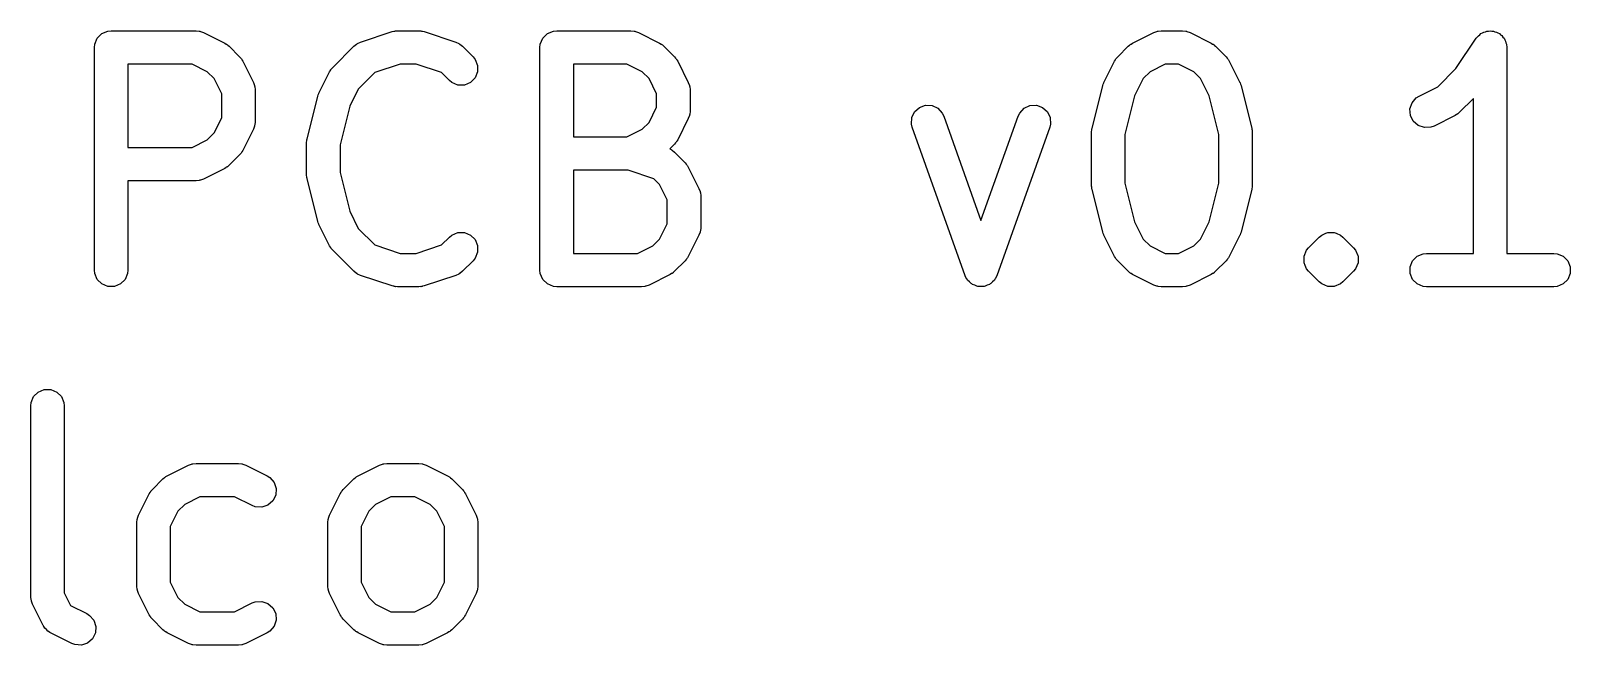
# Model space of a CAD drawing. Extents: x 19.8 to 98.9, y -129.1 to -67.1.
# Drawn here: x 35.92 to 42.83, y -80.44 to -77.68 of the extents above; entities that cross this region are included whole.
import ezdxf

# ---------------------------------------------------------------- set-up
doc = ezdxf.new("R2010")
doc.units = 0
doc.layers.add('BLACK', color=7, linetype='CONTINUOUS')

msp = doc.modelspace()

# ---------------------------------------------------------------- linework, layer by layer
at = {"layer": 'BLACK', "linetype": 'CONTINUOUS'}
for p, q in [((36.203698, -77.745243), (36.214897, -77.718207)), ((36.214897, -77.718207), (36.235589, -77.697515)), ((36.235589, -77.697515), (36.262625, -77.686316)), ((36.262625, -77.686316), (36.277257, -77.684875)), ((36.277257, -77.684875), (36.658209, -77.684875)), ((36.658209, -77.684875), (36.672841, -77.686316)), ((36.672841, -77.686316), (36.67533, -77.687347)), ((36.67533, -77.687347), (36.678018, -77.687538)), ((36.678018, -77.687538), (36.69175, -77.692793)), ((36.69175, -77.692793), (36.786988, -77.740412)), ((36.786988, -77.740412), (36.793287, -77.744376)), ((37.380936, -77.744101), (37.382971, -77.742337)), ((37.382971, -77.742337), (37.396397, -77.736343)), ((37.396397, -77.736343), (37.539253, -77.688724)), ((37.539253, -77.688724), (37.546508, -77.687074)), ((37.546508, -77.687074), (37.548339, -77.686316)), ((37.548339, -77.686316), (37.550992, -77.686054)), ((37.550992, -77.686054), (37.55359, -77.685464)), ((37.55359, -77.685464), (37.555564, -77.685604)), ((37.555564, -77.685604), (37.562971, -77.684875)), ((37.562971, -77.684875), (37.658209, -77.684875)), ((37.658209, -77.684875), (37.665614, -77.685604)), ((37.665614, -77.685604), (37.667589, -77.685464)), ((37.667589, -77.685464), (37.670186, -77.686054)), ((37.670186, -77.686054), (37.672841, -77.686316)), ((37.672841, -77.686316), (37.674672, -77.687074)), ((37.674672, -77.687074), (37.681926, -77.688724)), ((37.681926, -77.688724), (37.824783, -77.736343)), ((37.824783, -77.736343), (37.838208, -77.742337)), ((37.838208, -77.742337), (37.840243, -77.744102)), ((38.203698, -77.745243), (38.214897, -77.718207)), ((38.214897, -77.718207), (38.235589, -77.697515)), ((38.235589, -77.697515), (38.262625, -77.686316)), ((38.262625, -77.686316), (38.277257, -77.684875)), ((38.277257, -77.684875), (38.61059, -77.684875)), ((38.61059, -77.684875), (38.625222, -77.686316)), ((38.625222, -77.686316), (38.627711, -77.687347)), ((38.627711, -77.687347), (38.630399, -77.687538)), ((38.630399, -77.687538), (38.644131, -77.692793)), ((38.644131, -77.692793), (38.739369, -77.740412)), ((38.739369, -77.740412), (38.745668, -77.744376)), ((40.856464, -77.744376), (40.862764, -77.740412)), ((40.862764, -77.740412), (40.958002, -77.692793)), ((40.958002, -77.692793), (40.971733, -77.687538)), ((40.971733, -77.687538), (40.974422, -77.687346)), ((40.974422, -77.687346), (40.976911, -77.686316)), ((40.976911, -77.686316), (40.991543, -77.684875)), ((40.991543, -77.684875), (41.086781, -77.684875)), ((41.086781, -77.684875), (41.101413, -77.686316)), ((41.101413, -77.686316), (41.103902, -77.687347)), ((41.103902, -77.687347), (41.10659, -77.687538)), ((41.10659, -77.687538), (41.120322, -77.692793)), ((41.120322, -77.692793), (41.21556, -77.740412)), ((41.21556, -77.740412), (41.221859, -77.744376)), ((42.314209, -77.854952), (42.405329, -77.718272)), ((42.405329, -77.718272), (42.405363, -77.718229)), ((42.405363, -77.718229), (42.405373, -77.718207)), ((42.405373, -77.718207), (42.405424, -77.718155)), ((42.405424, -77.718155), (42.414645, -77.706897)), ((42.414645, -77.706897), (42.420814, -77.702765)), ((42.420814, -77.702765), (42.426065, -77.697515)), ((42.426065, -77.697515), (42.432854, -77.694702)), ((42.432854, -77.694702), (42.43896, -77.690614)), ((42.43896, -77.690614), (42.44624, -77.689157)), ((42.44624, -77.689157), (42.453101, -77.686316)), ((42.453101, -77.686316), (42.460449, -77.686316)), ((42.460449, -77.686316), (42.467654, -77.684875)), ((42.467654, -77.684875), (42.474938, -77.686316)), ((42.474938, -77.686316), (42.482365, -77.686316)), ((42.482365, -77.686316), (42.489153, -77.689128)), ((42.489153, -77.689128), (42.496362, -77.690554)), ((42.496362, -77.690554), (42.502541, -77.694673)), ((42.502541, -77.694673), (42.509401, -77.697515)), ((42.509401, -77.697515), (42.514594, -77.702708)), ((42.514594, -77.702708), (42.520711, -77.706786)), ((42.520711, -77.706786), (42.524844, -77.712958)), ((42.524844, -77.712958), (42.530093, -77.718207)), ((42.530093, -77.718207), (42.532904, -77.724994)), ((42.532904, -77.724994), (42.536994, -77.731101)), ((42.536994, -77.731101), (42.53845, -77.738382)), ((42.53845, -77.738382), (42.541292, -77.745243)), ((36.202257, -77.759875), (36.203698, -77.745243)), ((36.202257, -78.759875), (36.202257, -77.759875)), ((36.793287, -77.744376), (36.795115, -77.745134)), ((36.795115, -77.745134), (36.797171, -77.746822)), ((36.797171, -77.746822), (36.799431, -77.748244)), ((36.799431, -77.748244), (36.80073, -77.749742)), ((36.80073, -77.749742), (36.80648, -77.754461)), ((36.80648, -77.754461), (36.854099, -77.80208)), ((36.854099, -77.80208), (36.858817, -77.807829)), ((36.858817, -77.807829), (36.860316, -77.809129)), ((36.860316, -77.809129), (36.861737, -77.811388)), ((36.861737, -77.811388), (36.863426, -77.813445)), ((37.271843, -77.849699), (37.367081, -77.754461)), ((37.367081, -77.754461), (37.378446, -77.745133)), ((37.378446, -77.745133), (37.380936, -77.744101)), ((37.840243, -77.744102), (37.842734, -77.745134)), ((37.842734, -77.745134), (37.854099, -77.754461)), ((37.854099, -77.754461), (37.901718, -77.80208)), ((37.901718, -77.80208), (37.911045, -77.813445)), ((38.202257, -77.759875), (38.203698, -77.745243)), ((38.202257, -78.759875), (38.202257, -77.759875)), ((38.745668, -77.744376), (38.747496, -77.745134)), ((38.747496, -77.745134), (38.749552, -77.746822)), ((38.749552, -77.746822), (38.751812, -77.748244)), ((38.751812, -77.748244), (38.753111, -77.749742)), ((38.753111, -77.749742), (38.758861, -77.754461)), ((38.758861, -77.754461), (38.80648, -77.80208)), ((38.80648, -77.80208), (38.811198, -77.807829)), ((38.811198, -77.807829), (38.812697, -77.809129)), ((38.812697, -77.809129), (38.814118, -77.811388)), ((38.814118, -77.811388), (38.815807, -77.813445)), ((40.786326, -77.813445), (40.788014, -77.811388)), ((40.788014, -77.811388), (40.789436, -77.809129)), ((40.789436, -77.809129), (40.790934, -77.807829)), ((40.790934, -77.807829), (40.795653, -77.80208)), ((40.795653, -77.80208), (40.843272, -77.754461)), ((40.843272, -77.754461), (40.849021, -77.749742)), ((40.849021, -77.749742), (40.850321, -77.748244)), ((40.850321, -77.748244), (40.85258, -77.746822)), ((40.85258, -77.746822), (40.854637, -77.745134)), ((40.854637, -77.745134), (40.856464, -77.744376)), ((41.221859, -77.744376), (41.223687, -77.745134)), ((41.223687, -77.745134), (41.225743, -77.746822)), ((41.225743, -77.746822), (41.228003, -77.748244)), ((41.228003, -77.748244), (41.229302, -77.749742)), ((41.229302, -77.749742), (41.235052, -77.754461)), ((41.235052, -77.754461), (41.282671, -77.80208)), ((41.282671, -77.80208), (41.287389, -77.807829)), ((41.287389, -77.807829), (41.288888, -77.809129)), ((41.288888, -77.809129), (41.290309, -77.811388)), ((41.290309, -77.811388), (41.291998, -77.813445)), ((42.541292, -77.745243), (42.542717, -77.759719)), ((42.542717, -77.759719), (42.542733, -77.759796)), ((42.542733, -77.759796), (42.542727, -77.759822)), ((42.542727, -77.759822), (42.542733, -77.759875)), ((42.542733, -77.759875), (42.542733, -78.684875)), ((36.640504, -77.834875), (36.352257, -77.834875)), ((36.352257, -77.834875), (36.352257, -78.208684)), ((36.70902, -77.869133), (36.640504, -77.834875)), ((36.739427, -77.89954), (36.70902, -77.869133)), ((36.863426, -77.813445), (36.864183, -77.815272)), ((36.864183, -77.815272), (36.868148, -77.821572)), ((36.868148, -77.821572), (36.915767, -77.91681)), ((37.210175, -77.964429), (37.257794, -77.869191)), ((37.257794, -77.869191), (37.261758, -77.862891)), ((37.261758, -77.862891), (37.262516, -77.861064)), ((37.262516, -77.861064), (37.264204, -77.859007)), ((37.264204, -77.859007), (37.265626, -77.856748)), ((37.265626, -77.856748), (37.267124, -77.855448)), ((37.267124, -77.855448), (37.271843, -77.849699)), ((37.460628, -77.873046), (37.386515, -77.947159)), ((37.575141, -77.834875), (37.460628, -77.873046)), ((37.646039, -77.834875), (37.575141, -77.834875)), ((37.760552, -77.873046), (37.646039, -77.834875)), ((37.795652, -77.908146), (37.760552, -77.873046)), ((37.911045, -77.813445), (37.922244, -77.840481)), ((37.922244, -77.869744), (37.911045, -77.89678)), ((37.922244, -77.840481), (37.922244, -77.869744)), ((38.592885, -77.834875), (38.352257, -77.834875)), ((38.352257, -77.834875), (38.352257, -78.161065)), ((38.661401, -77.869133), (38.592885, -77.834875)), ((38.691808, -77.89954), (38.661401, -77.869133)), ((38.815807, -77.813445), (38.816564, -77.815272)), ((38.816564, -77.815272), (38.820529, -77.821572)), ((38.820529, -77.821572), (38.868148, -77.91681)), ((40.733985, -77.91681), (40.781604, -77.821572)), ((40.781604, -77.821572), (40.785568, -77.815272)), ((40.785568, -77.815272), (40.786326, -77.813445)), ((40.940732, -77.869133), (40.910325, -77.89954)), ((41.009248, -77.834875), (40.940732, -77.869133)), ((41.069076, -77.834875), (41.009248, -77.834875)), ((41.137592, -77.869133), (41.069076, -77.834875)), ((41.167999, -77.89954), (41.137592, -77.869133)), ((41.291998, -77.813445), (41.292755, -77.815272)), ((41.292755, -77.815272), (41.29672, -77.821572)), ((41.29672, -77.821572), (41.344339, -77.91681)), ((42.23283, -77.936331), (42.314209, -77.854952)), ((36.773685, -77.968056), (36.739427, -77.89954)), ((36.915767, -77.91681), (36.921022, -77.930541)), ((36.921022, -77.930541), (36.921213, -77.93323)), ((36.921213, -77.93323), (36.922244, -77.935719)), ((36.922244, -77.935719), (36.923685, -77.950351)), ((37.386515, -77.947159), (37.348021, -78.024146)), ((37.807017, -77.917473), (37.795652, -77.908146)), ((37.834053, -77.928672), (37.807017, -77.917473)), ((37.863316, -77.928672), (37.834053, -77.928672)), ((37.890352, -77.917473), (37.863316, -77.928672)), ((37.911045, -77.89678), (37.890352, -77.917473)), ((38.726066, -77.968056), (38.691808, -77.89954)), ((38.868148, -77.91681), (38.873403, -77.930541)), ((38.873403, -77.930541), (38.873594, -77.93323)), ((38.873594, -77.93323), (38.874625, -77.935719)), ((38.874625, -77.935719), (38.876066, -77.950351)), ((40.680687, -78.122637), (40.728306, -77.932161)), ((40.728306, -77.932161), (40.728691, -77.931081)), ((40.728691, -77.931081), (40.72873, -77.930542)), ((40.72873, -77.930542), (40.731057, -77.92446)), ((40.731057, -77.92446), (40.733253, -77.918315)), ((40.733253, -77.918315), (40.733575, -77.917879)), ((40.733575, -77.917879), (40.733985, -77.91681)), ((40.910325, -77.89954), (40.871831, -77.976527)), ((41.206492, -77.976527), (41.167999, -77.89954)), ((41.344339, -77.91681), (41.344748, -77.917879)), ((41.344748, -77.917879), (41.345071, -77.918315)), ((41.345071, -77.918315), (41.347263, -77.924451)), ((41.347263, -77.924451), (41.349594, -77.930541)), ((41.349594, -77.930541), (41.349632, -77.931081)), ((41.349632, -77.931081), (41.350018, -77.932161)), ((41.350018, -77.932161), (41.397637, -78.122637)), ((42.148478, -77.978507), (42.23283, -77.936331)), ((36.773685, -78.075503), (36.773685, -77.968056)), ((36.923685, -77.950351), (36.923685, -78.093208)), ((37.156877, -78.170256), (37.204496, -77.97978)), ((37.204496, -77.97978), (37.204881, -77.9787)), ((37.204881, -77.9787), (37.20492, -77.978161)), ((37.20492, -77.978161), (37.207257, -77.972053)), ((37.207257, -77.972053), (37.209443, -77.965934)), ((37.209443, -77.965934), (37.209765, -77.965498)), ((37.209765, -77.965498), (37.210175, -77.964429)), ((38.726066, -78.027884), (38.726066, -77.968056)), ((38.876066, -77.950351), (38.876066, -78.045589)), ((39.905404, -78.028856), (39.932963, -78.019013)), ((39.932963, -78.019013), (39.962191, -78.020467)), ((40.401847, -78.020467), (40.431075, -78.019013)), ((40.431075, -78.019013), (40.458634, -78.028856)), ((40.871831, -77.976527), (40.828448, -78.150061)), ((41.249876, -78.150061), (41.206492, -77.976527)), ((42.107608, -78.036208), (42.116862, -78.008447)), ((42.116862, -78.008447), (42.136035, -77.986339)), ((42.136035, -77.986339), (42.148478, -77.978507)), ((42.392733, -77.98856), (42.33029, -78.051003)), ((42.392733, -78.684875), (42.392733, -77.98856)), ((36.739427, -78.144019), (36.773685, -78.075503)), ((37.348021, -78.024146), (37.304638, -78.19768)), ((38.691808, -78.0964), (38.726066, -78.027884)), ((38.868148, -78.07913), (38.820529, -78.174368)), ((38.873403, -78.065399), (38.868148, -78.07913)), ((38.873594, -78.062709), (38.873403, -78.065399)), ((38.874625, -78.060221), (38.873594, -78.062709)), ((38.876066, -78.045589), (38.874625, -78.060221)), ((39.869729, -78.104169), (39.871183, -78.074941)), ((39.871183, -78.074941), (39.88371, -78.048495)), ((39.88371, -78.048495), (39.905404, -78.028856)), ((39.962191, -78.020467), (39.988637, -78.032994)), ((39.988637, -78.032994), (40.008276, -78.054688)), ((40.008276, -78.054688), (40.014555, -78.067983)), ((40.014555, -78.067983), (40.182019, -78.536882)), ((40.182019, -78.536882), (40.349483, -78.067983)), ((40.349483, -78.067983), (40.355762, -78.054688)), ((40.355762, -78.054688), (40.375401, -78.032994)), ((40.375401, -78.032994), (40.401847, -78.020467)), ((40.458634, -78.028856), (40.480328, -78.048496)), ((40.480328, -78.048496), (40.492855, -78.074942)), ((40.492855, -78.074942), (40.494309, -78.104169)), ((42.109682, -78.065398), (42.107608, -78.036208)), ((42.122769, -78.091573), (42.109682, -78.065398)), ((42.310798, -78.065052), (42.21556, -78.112671)), ((42.317097, -78.061087), (42.310798, -78.065052)), ((42.318925, -78.06033), (42.317097, -78.061087)), ((42.320981, -78.058641), (42.318925, -78.06033)), ((42.323241, -78.05722), (42.320981, -78.058641)), ((42.32454, -78.055721), (42.323241, -78.05722)), ((42.33029, -78.051003), (42.32454, -78.055721)), ((36.70902, -78.174426), (36.739427, -78.144019)), ((36.915767, -78.126749), (36.868148, -78.221987)), ((36.921022, -78.113018), (36.915767, -78.126749)), ((36.921213, -78.110328), (36.921022, -78.113018)), ((36.922244, -78.10784), (36.921213, -78.110328)), ((36.923685, -78.093208), (36.922244, -78.10784)), ((38.592885, -78.161065), (38.661401, -78.126807)), ((38.661401, -78.126807), (38.691808, -78.0964)), ((39.873293, -78.118433), (39.869729, -78.104169)), ((40.111388, -78.7851), (39.873293, -78.118433)), ((40.490745, -78.118433), (40.25265, -78.7851)), ((40.494309, -78.104169), (40.490745, -78.118433)), ((40.678448, -78.140827), (40.678699, -78.138273)), ((40.678448, -78.378922), (40.678448, -78.140827)), ((40.678537, -78.137181), (40.679346, -78.131707)), ((40.678699, -78.138273), (40.678537, -78.137181)), ((40.679346, -78.131707), (40.679889, -78.126195)), ((40.679889, -78.126195), (40.680311, -78.125173)), ((40.680311, -78.125173), (40.680687, -78.122637)), ((40.828448, -78.150061), (40.828448, -78.369688)), ((41.249876, -78.369688), (41.249876, -78.150061)), ((41.397637, -78.122637), (41.398012, -78.125173)), ((41.398012, -78.125173), (41.398435, -78.126195)), ((41.398435, -78.126195), (41.398977, -78.131707)), ((41.398977, -78.131707), (41.399787, -78.137181)), ((41.399787, -78.137181), (41.399624, -78.138273)), ((41.399624, -78.138273), (41.399876, -78.140827)), ((41.399876, -78.140827), (41.399876, -78.378922)), ((42.144877, -78.110746), (42.122769, -78.091573)), ((42.172638, -78.12), (42.144877, -78.110746)), ((42.201828, -78.117926), (42.172638, -78.12)), ((42.21556, -78.112671), (42.201828, -78.117926)), ((36.352257, -78.208684), (36.640504, -78.208684)), ((36.640504, -78.208684), (36.70902, -78.174426)), ((36.868148, -78.221987), (36.864183, -78.228286)), ((37.154638, -78.188446), (37.154889, -78.185892)), ((37.154638, -78.331303), (37.154638, -78.188446)), ((37.154727, -78.1848), (37.155536, -78.179326)), ((37.154889, -78.185892), (37.154727, -78.1848)), ((37.155536, -78.179326), (37.156079, -78.173814)), ((37.156079, -78.173814), (37.156501, -78.172792)), ((37.156501, -78.172792), (37.156877, -78.170256)), ((37.304638, -78.19768), (37.304638, -78.322069)), ((38.352257, -78.161065), (38.592885, -78.161065)), ((38.80648, -78.19386), (38.784521, -78.215818)), ((38.784521, -78.215818), (38.790589, -78.218527)), ((38.790589, -78.218527), (38.792624, -78.220292)), ((38.792624, -78.220292), (38.795115, -78.221324)), ((38.795115, -78.221324), (38.80648, -78.230651)), ((38.811198, -78.18811), (38.80648, -78.19386)), ((38.812697, -78.186811), (38.811198, -78.18811)), ((38.814118, -78.184551), (38.812697, -78.186811)), ((38.815807, -78.182495), (38.814118, -78.184551)), ((38.816564, -78.180667), (38.815807, -78.182495)), ((38.820529, -78.174368), (38.816564, -78.180667)), ((36.799431, -78.295315), (36.797171, -78.296736)), ((36.80073, -78.293816), (36.799431, -78.295315)), ((36.80648, -78.289098), (36.80073, -78.293816)), ((36.854099, -78.241479), (36.80648, -78.289098)), ((36.858817, -78.235729), (36.854099, -78.241479)), ((36.860316, -78.23443), (36.858817, -78.235729)), ((36.861737, -78.23217), (36.860316, -78.23443)), ((36.863426, -78.230114), (36.861737, -78.23217)), ((36.864183, -78.228286), (36.863426, -78.230114)), ((38.80648, -78.230651), (38.854099, -78.27827)), ((38.854099, -78.27827), (38.858817, -78.284019)), ((38.858817, -78.284019), (38.860316, -78.285319)), ((38.860316, -78.285319), (38.861737, -78.287578)), ((38.861737, -78.287578), (38.863426, -78.289635)), ((38.863426, -78.289635), (38.864183, -78.291462)), ((38.864183, -78.291462), (38.868148, -78.297762)), ((36.658209, -78.358684), (36.352257, -78.358684)), ((36.352257, -78.358684), (36.352257, -78.759875)), ((36.672841, -78.357243), (36.658209, -78.358684)), ((36.67533, -78.356211), (36.672841, -78.357243)), ((36.678018, -78.356021), (36.67533, -78.356211)), ((36.69175, -78.350766), (36.678018, -78.356021)), ((36.786988, -78.303147), (36.69175, -78.350766)), ((36.793287, -78.299182), (36.786988, -78.303147)), ((36.795115, -78.298425), (36.793287, -78.299182)), ((36.797171, -78.296736), (36.795115, -78.298425)), ((37.154889, -78.333856), (37.154638, -78.331303)), ((37.154727, -78.334949), (37.154889, -78.333856)), ((37.155536, -78.340422), (37.154727, -78.334949)), ((37.156079, -78.345935), (37.155536, -78.340422)), ((37.156501, -78.346956), (37.156079, -78.345935)), ((37.156877, -78.349493), (37.156501, -78.346956)), ((37.204496, -78.539969), (37.156877, -78.349493)), ((37.304638, -78.322069), (37.348021, -78.495603)), ((38.59842, -78.311065), (38.352257, -78.311065)), ((38.352257, -78.311065), (38.352257, -78.684875)), ((38.712933, -78.349236), (38.59842, -78.311065)), ((38.739427, -78.37573), (38.712933, -78.349236)), ((38.868148, -78.297762), (38.915767, -78.393)), ((38.773685, -78.444246), (38.739427, -78.37573)), ((38.915767, -78.393), (38.921022, -78.406731)), ((38.921022, -78.406731), (38.921213, -78.40942)), ((38.921213, -78.40942), (38.922244, -78.411909)), ((38.922244, -78.411909), (38.923685, -78.426541)), ((38.923685, -78.426541), (38.923685, -78.569398)), ((40.678699, -78.381475), (40.678448, -78.378922)), ((40.678537, -78.382568), (40.678699, -78.381475)), ((40.679346, -78.388041), (40.678537, -78.382568)), ((40.679889, -78.393554), (40.679346, -78.388041)), ((40.680311, -78.394575), (40.679889, -78.393554)), ((40.680687, -78.397112), (40.680311, -78.394575)), ((40.728306, -78.587588), (40.680687, -78.397112)), ((40.828448, -78.369688), (40.871831, -78.543222)), ((41.206492, -78.543222), (41.249876, -78.369688)), ((41.397637, -78.397112), (41.350018, -78.587588)), ((41.398012, -78.394575), (41.397637, -78.397112)), ((41.398435, -78.393554), (41.398012, -78.394575)), ((41.398977, -78.388041), (41.398435, -78.393554)), ((41.399787, -78.382568), (41.398977, -78.388041)), ((41.399876, -78.378922), (41.399624, -78.381475)), ((41.399624, -78.381475), (41.399787, -78.382568)), ((37.348021, -78.495603), (37.386515, -78.57259)), ((38.773685, -78.551693), (38.773685, -78.444246)), ((37.204881, -78.541048), (37.204496, -78.539969)), ((37.20492, -78.541588), (37.204881, -78.541048)), ((37.207247, -78.547669), (37.20492, -78.541588)), ((37.209443, -78.553815), (37.207247, -78.547669)), ((37.209765, -78.55425), (37.209443, -78.553815)), ((37.210175, -78.55532), (37.209765, -78.55425)), ((37.257794, -78.650558), (37.210175, -78.55532)), ((38.739426, -78.620209), (38.773685, -78.551693)), ((38.923685, -78.569398), (38.922244, -78.58403)), ((40.871831, -78.543222), (40.910325, -78.620209)), ((41.167998, -78.620209), (41.206492, -78.543222)), ((37.386515, -78.57259), (37.460628, -78.646704)), ((37.760552, -78.646703), (37.795651, -78.611604)), ((37.795651, -78.611604), (37.807017, -78.602276)), ((37.807017, -78.602276), (37.834053, -78.591077)), ((37.834053, -78.591077), (37.863316, -78.591077)), ((37.863316, -78.591077), (37.890352, -78.602275)), ((37.890352, -78.602275), (37.911045, -78.622968)), ((37.911045, -78.622968), (37.922244, -78.650004)), ((38.709019, -78.650617), (38.739426, -78.620209)), ((38.915767, -78.602939), (38.868148, -78.698177)), ((38.921022, -78.589208), (38.915767, -78.602939)), ((38.921213, -78.586518), (38.921022, -78.589208)), ((38.922244, -78.58403), (38.921213, -78.586518)), ((40.728691, -78.588667), (40.728306, -78.587588)), ((40.72873, -78.589207), (40.728691, -78.588667)), ((40.731057, -78.595288), (40.72873, -78.589207)), ((40.733253, -78.601434), (40.731057, -78.595288)), ((40.733575, -78.601869), (40.733253, -78.601434)), ((40.733985, -78.602939), (40.733575, -78.601869)), ((40.781604, -78.698177), (40.733985, -78.602939)), ((40.910325, -78.620209), (40.940732, -78.650617)), ((41.137591, -78.650617), (41.167998, -78.620209)), ((41.344339, -78.602939), (41.29672, -78.698177)), ((41.344748, -78.601869), (41.344339, -78.602939)), ((41.345071, -78.601434), (41.344748, -78.601869)), ((41.347263, -78.595297), (41.345071, -78.601434)), ((41.349594, -78.589208), (41.347263, -78.595297)), ((41.349632, -78.588667), (41.349594, -78.589208)), ((41.350018, -78.587588), (41.349632, -78.588667)), ((41.652795, -78.659224), (41.700414, -78.611604)), ((41.700414, -78.611604), (41.71178, -78.602276)), ((41.71178, -78.602276), (41.711781, -78.602275)), ((41.711781, -78.602275), (41.730077, -78.594697)), ((41.730077, -78.594697), (41.738816, -78.591077)), ((41.738816, -78.591077), (41.768079, -78.591077)), ((41.768079, -78.591077), (41.76808, -78.591077)), ((41.76808, -78.591077), (41.776819, -78.594697)), ((41.776819, -78.594697), (41.795115, -78.602275)), ((41.795115, -78.602275), (41.795116, -78.602276)), ((41.795116, -78.602276), (41.806482, -78.611604)), ((41.806482, -78.611604), (41.8541, -78.659223)), ((37.261757, -78.656854), (37.257794, -78.650558)), ((37.262515, -78.658684), (37.261757, -78.656854)), ((37.264204, -78.660742), (37.262515, -78.658684)), ((37.265626, -78.663001), (37.264204, -78.660742)), ((37.267124, -78.6643), (37.265626, -78.663001)), ((37.271843, -78.67005), (37.267124, -78.6643)), ((37.367081, -78.765289), (37.271843, -78.67005)), ((37.460628, -78.646704), (37.575141, -78.684875)), ((37.575141, -78.684875), (37.646039, -78.684875)), ((37.646039, -78.684875), (37.760552, -78.646703)), ((37.911046, -78.706303), (37.901718, -78.717669)), ((37.922244, -78.679267), (37.911046, -78.706303)), ((37.922244, -78.650004), (37.922244, -78.679267)), ((38.352257, -78.684875), (38.640504, -78.684875)), ((38.640504, -78.684875), (38.709019, -78.650617)), ((38.861737, -78.708361), (38.860316, -78.71062)), ((38.863427, -78.706303), (38.861737, -78.708361)), ((38.864184, -78.704473), (38.863427, -78.706303)), ((38.868148, -78.698177), (38.864184, -78.704473)), ((40.785567, -78.704473), (40.781604, -78.698177)), ((40.786325, -78.706303), (40.785567, -78.704473)), ((40.788014, -78.708361), (40.786325, -78.706303)), ((40.789436, -78.71062), (40.788014, -78.708361)), ((40.940732, -78.650617), (41.009248, -78.684875)), ((41.009248, -78.684875), (41.069076, -78.684875)), ((41.069076, -78.684875), (41.137591, -78.650617)), ((41.290309, -78.708361), (41.288888, -78.71062)), ((41.291999, -78.706303), (41.290309, -78.708361)), ((41.292756, -78.704473), (41.291999, -78.706303)), ((41.29672, -78.698177), (41.292756, -78.704473)), ((41.63227, -78.697625), (41.643468, -78.670589)), ((41.63227, -78.726888), (41.63227, -78.697625)), ((41.643468, -78.670589), (41.652795, -78.659224)), ((41.8541, -78.659223), (41.863428, -78.670589)), ((41.863428, -78.670589), (41.873422, -78.694718)), ((41.873422, -78.694718), (41.874626, -78.697625)), ((41.874626, -78.697625), (41.874626, -78.726888)), ((42.119659, -78.718207), (42.140351, -78.697515)), ((42.140351, -78.697515), (42.167387, -78.686316)), ((42.167387, -78.686316), (42.182019, -78.684875)), ((42.182019, -78.684875), (42.392733, -78.684875)), ((42.542733, -78.684875), (42.753447, -78.684875)), ((42.753447, -78.684875), (42.768079, -78.686316)), ((42.768079, -78.686316), (42.795115, -78.697515)), ((42.795115, -78.697515), (42.815807, -78.718207)), ((36.203698, -78.774507), (36.202257, -78.759875)), ((36.214897, -78.801543), (36.203698, -78.774507)), ((36.350816, -78.774507), (36.339617, -78.801543)), ((36.352257, -78.759875), (36.350816, -78.774507)), ((37.378446, -78.774617), (37.367081, -78.765289)), ((37.380936, -78.775648), (37.378446, -78.774617)), ((37.382971, -78.777413), (37.380936, -78.775648)), ((37.396397, -78.783407), (37.382971, -78.777413)), ((37.838208, -78.777413), (37.824783, -78.783407)), ((37.840243, -78.775647), (37.838208, -78.777413)), ((37.842734, -78.774616), (37.840243, -78.775647)), ((37.8541, -78.765288), (37.842734, -78.774616)), ((37.901718, -78.717669), (37.8541, -78.765288)), ((38.203698, -78.774506), (38.202257, -78.759875)), ((38.203698, -78.774507), (38.203698, -78.774506)), ((38.214897, -78.801543), (38.203698, -78.774507)), ((38.793287, -78.775373), (38.786988, -78.779338)), ((38.795115, -78.774616), (38.793287, -78.775373)), ((38.797171, -78.772928), (38.795115, -78.774616)), ((38.799431, -78.771506), (38.797171, -78.772928)), ((38.800731, -78.770006), (38.799431, -78.771506)), ((38.806481, -78.765288), (38.800731, -78.770006)), ((38.854099, -78.717669), (38.806481, -78.765288)), ((38.858817, -78.711919), (38.854099, -78.717669)), ((38.860316, -78.71062), (38.858817, -78.711919)), ((40.790934, -78.711919), (40.789436, -78.71062)), ((40.795652, -78.717668), (40.790934, -78.711919)), ((40.843271, -78.765288), (40.795652, -78.717668)), ((40.84902, -78.770006), (40.843271, -78.765288)), ((40.850321, -78.771506), (40.84902, -78.770006)), ((40.85258, -78.772928), (40.850321, -78.771506)), ((40.854637, -78.774616), (40.85258, -78.772928)), ((40.856464, -78.775373), (40.854637, -78.774616)), ((40.862764, -78.779338), (40.856464, -78.775373)), ((41.221859, -78.775373), (41.21556, -78.779338)), ((41.223687, -78.774616), (41.221859, -78.775373)), ((41.225743, -78.772928), (41.223687, -78.774616)), ((41.228003, -78.771506), (41.225743, -78.772928)), ((41.229303, -78.770006), (41.228003, -78.771506)), ((41.235053, -78.765288), (41.229303, -78.770006)), ((41.282671, -78.717669), (41.235053, -78.765288)), ((41.287389, -78.711919), (41.282671, -78.717669)), ((41.288888, -78.71062), (41.287389, -78.711919)), ((41.637307, -78.739047), (41.63227, -78.726888)), ((41.643469, -78.753924), (41.637307, -78.739047)), ((41.652796, -78.765289), (41.643469, -78.753924)), ((41.700415, -78.812908), (41.652796, -78.765289)), ((41.8541, -78.765289), (41.806481, -78.812908)), ((41.863427, -78.753924), (41.8541, -78.765289)), ((41.874626, -78.726888), (41.863427, -78.753924)), ((42.10846, -78.745243), (42.119659, -78.718207)), ((42.10846, -78.774507), (42.10846, -78.745243)), ((42.119659, -78.801543), (42.10846, -78.774507)), ((42.815807, -78.718207), (42.827006, -78.745243)), ((42.827006, -78.774507), (42.815807, -78.801543)), ((42.827006, -78.745243), (42.827006, -78.774507)), ((36.235589, -78.822235), (36.214897, -78.801543)), ((36.262625, -78.833434), (36.235589, -78.822235)), ((36.291889, -78.833434), (36.262625, -78.833434)), ((36.318925, -78.822235), (36.291889, -78.833434)), ((36.339617, -78.801543), (36.318925, -78.822235)), ((37.539253, -78.831026), (37.396397, -78.783407)), ((37.546508, -78.832675), (37.539253, -78.831026)), ((37.548339, -78.833434), (37.546508, -78.832675)), ((37.550992, -78.833695), (37.548339, -78.833434)), ((37.55359, -78.834286), (37.550992, -78.833695)), ((37.555564, -78.834145), (37.55359, -78.834286)), ((37.562971, -78.834875), (37.555564, -78.834145)), ((37.658209, -78.834875), (37.562971, -78.834875)), ((37.665614, -78.834145), (37.658209, -78.834875)), ((37.667589, -78.834286), (37.665614, -78.834145)), ((37.670186, -78.833695), (37.667589, -78.834286)), ((37.672841, -78.833434), (37.670186, -78.833695)), ((37.674672, -78.832675), (37.672841, -78.833434)), ((37.681926, -78.831026), (37.674672, -78.832675)), ((37.824783, -78.783407), (37.681926, -78.831026)), ((38.235589, -78.822235), (38.214897, -78.801543)), ((38.262625, -78.833434), (38.235589, -78.822235)), ((38.277257, -78.834875), (38.262625, -78.833434)), ((38.658209, -78.834875), (38.277257, -78.834875)), ((38.672841, -78.833434), (38.658209, -78.834875)), ((38.67533, -78.832402), (38.672841, -78.833434)), ((38.678018, -78.832212), (38.67533, -78.832402)), ((38.69175, -78.826957), (38.678018, -78.832212)), ((38.786988, -78.779338), (38.69175, -78.826957)), ((40.117667, -78.798395), (40.111388, -78.7851)), ((40.120193, -78.801185), (40.117667, -78.798395)), ((40.121805, -78.804588), (40.120193, -78.801185)), ((40.12994, -78.811953), (40.121805, -78.804588)), ((40.137306, -78.820089), (40.12994, -78.811953)), ((40.140708, -78.8217), (40.137306, -78.820089)), ((40.143499, -78.824227), (40.140708, -78.8217)), ((40.153836, -78.827918), (40.143499, -78.824227)), ((40.163752, -78.832616), (40.153836, -78.827918)), ((40.16751, -78.832802), (40.163752, -78.832616)), ((40.171058, -78.83407), (40.16751, -78.832802)), ((40.182019, -78.833524), (40.171058, -78.83407)), ((40.19298, -78.83407), (40.182019, -78.833524)), ((40.196527, -78.832802), (40.19298, -78.83407)), ((40.200286, -78.832616), (40.196527, -78.832802)), ((40.210201, -78.827918), (40.200286, -78.832616)), ((40.220539, -78.824227), (40.210201, -78.827918)), ((40.223329, -78.8217), (40.220539, -78.824227)), ((40.226732, -78.820089), (40.223329, -78.8217)), ((40.2341, -78.811949), (40.226732, -78.820089)), ((40.242233, -78.804587), (40.2341, -78.811949)), ((40.243843, -78.801186), (40.242233, -78.804587)), ((40.246371, -78.798395), (40.243843, -78.801186)), ((40.25265, -78.7851), (40.246371, -78.798395)), ((40.958002, -78.826957), (40.862764, -78.779338)), ((40.971733, -78.832212), (40.958002, -78.826957)), ((40.974422, -78.832403), (40.971733, -78.832212)), ((40.976911, -78.833434), (40.974422, -78.832403)), ((40.991543, -78.834875), (40.976911, -78.833434)), ((41.086781, -78.834875), (40.991543, -78.834875)), ((41.101413, -78.833434), (41.086781, -78.834875)), ((41.103902, -78.832402), (41.101413, -78.833434)), ((41.10659, -78.832212), (41.103902, -78.832402)), ((41.120322, -78.826957), (41.10659, -78.832212)), ((41.21556, -78.779338), (41.120322, -78.826957)), ((41.71178, -78.822235), (41.700415, -78.812908)), ((41.738816, -78.833434), (41.71178, -78.822235)), ((41.738817, -78.833434), (41.738816, -78.833434)), ((41.768079, -78.833434), (41.738817, -78.833434)), ((41.76808, -78.833434), (41.768079, -78.833434)), ((41.795116, -78.822235), (41.76808, -78.833434)), ((41.806481, -78.812908), (41.795116, -78.822235)), ((42.140351, -78.822235), (42.119659, -78.801543)), ((42.167387, -78.833434), (42.140351, -78.822235)), ((42.182019, -78.834875), (42.167387, -78.833434)), ((42.753447, -78.834875), (42.182019, -78.834875)), ((42.768079, -78.833434), (42.753447, -78.834875)), ((42.795115, -78.822235), (42.768079, -78.833434)), ((42.815807, -78.801543), (42.795115, -78.822235)), ((35.917982, -79.355187), (35.929181, -79.328151)), ((35.929181, -79.328151), (35.949873, -79.307459)), ((35.949873, -79.307459), (35.976909, -79.29626)), ((35.976909, -79.29626), (36.006173, -79.29626)), ((36.006173, -79.29626), (36.033209, -79.307459)), ((36.033209, -79.307459), (36.053901, -79.328151)), ((36.053901, -79.328151), (36.0651, -79.355187)), ((35.916541, -79.369819), (35.917982, -79.355187)), ((35.916541, -80.226961), (35.916541, -79.369819)), ((36.0651, -79.355187), (36.066541, -79.369819)), ((36.066541, -79.369819), (36.066541, -80.209256)), ((36.529429, -79.683689), (36.624667, -79.63607)), ((36.624667, -79.63607), (36.638398, -79.630815)), ((36.638398, -79.630815), (36.641087, -79.630623)), ((36.641087, -79.630623), (36.643576, -79.629593)), ((36.643576, -79.629593), (36.658208, -79.628152)), ((36.658208, -79.628152), (36.848684, -79.628152)), ((36.848684, -79.628152), (36.863316, -79.629593)), ((36.863316, -79.629593), (36.865805, -79.630624)), ((36.865805, -79.630624), (36.868493, -79.630815)), ((36.868493, -79.630815), (36.882225, -79.63607)), ((36.882225, -79.63607), (36.977463, -79.683689)), ((37.386572, -79.683689), (37.48181, -79.63607)), ((37.48181, -79.63607), (37.495541, -79.630815)), ((37.495541, -79.630815), (37.49823, -79.630623)), ((37.49823, -79.630623), (37.500719, -79.629593)), ((37.500719, -79.629593), (37.515351, -79.628152)), ((37.515351, -79.628152), (37.658208, -79.628152)), ((37.658208, -79.628152), (37.67284, -79.629593)), ((37.67284, -79.629593), (37.675329, -79.630624)), ((37.675329, -79.630624), (37.678017, -79.630815)), ((37.678017, -79.630815), (37.691749, -79.63607)), ((37.691749, -79.63607), (37.786987, -79.683689)), ((36.457599, -79.751106), (36.462318, -79.745357)), ((36.462318, -79.745357), (36.509937, -79.697738)), ((36.509937, -79.697738), (36.515686, -79.693019)), ((36.515686, -79.693019), (36.516986, -79.691521)), ((36.516986, -79.691521), (36.519245, -79.690099)), ((36.519245, -79.690099), (36.521302, -79.688411)), ((36.521302, -79.688411), (36.523129, -79.687653)), ((36.523129, -79.687653), (36.529429, -79.683689)), ((36.977463, -79.683689), (36.989906, -79.691521)), ((36.989906, -79.691521), (37.009079, -79.713629)), ((37.009079, -79.713629), (37.018333, -79.74139)), ((37.018333, -79.74139), (37.016259, -79.77058)), ((37.314742, -79.751106), (37.319461, -79.745357)), ((37.319461, -79.745357), (37.36708, -79.697738)), ((37.36708, -79.697738), (37.372829, -79.693019)), ((37.372829, -79.693019), (37.374129, -79.691521)), ((37.374129, -79.691521), (37.376388, -79.690099)), ((37.376388, -79.690099), (37.378445, -79.688411)), ((37.378445, -79.688411), (37.380272, -79.687653)), ((37.380272, -79.687653), (37.386572, -79.683689)), ((37.786987, -79.683689), (37.793286, -79.687653)), ((37.793286, -79.687653), (37.795114, -79.688411)), ((37.795114, -79.688411), (37.79717, -79.690099)), ((37.79717, -79.690099), (37.79943, -79.691521)), ((37.79943, -79.691521), (37.800729, -79.693019)), ((37.800729, -79.693019), (37.806479, -79.697738)), ((37.806479, -79.697738), (37.854098, -79.745357)), ((37.854098, -79.745357), (37.858816, -79.751106)), ((36.40065, -79.860087), (36.448269, -79.764849)), ((36.448269, -79.764849), (36.452233, -79.758549)), ((36.452233, -79.758549), (36.452991, -79.756722)), ((36.452991, -79.756722), (36.454679, -79.754665)), ((36.454679, -79.754665), (36.456101, -79.752406)), ((36.456101, -79.752406), (36.457599, -79.751106)), ((36.607397, -79.81241), (36.57699, -79.842817)), ((36.675913, -79.778152), (36.607397, -79.81241)), ((36.830979, -79.778152), (36.675913, -79.778152)), ((36.910381, -79.817853), (36.830979, -79.778152)), ((37.003171, -79.796755), (36.981064, -79.815928)), ((37.016259, -79.77058), (37.003171, -79.796755)), ((37.257793, -79.860087), (37.305412, -79.764849)), ((37.305412, -79.764849), (37.309376, -79.758549)), ((37.309376, -79.758549), (37.310134, -79.756722)), ((37.310134, -79.756722), (37.311822, -79.754665)), ((37.311822, -79.754665), (37.313244, -79.752406)), ((37.313244, -79.752406), (37.314742, -79.751106)), ((37.46454, -79.81241), (37.434133, -79.842817)), ((37.533056, -79.778152), (37.46454, -79.81241)), ((37.640503, -79.778152), (37.533056, -79.778152)), ((37.709019, -79.81241), (37.640503, -79.778152)), ((37.739426, -79.842817), (37.709019, -79.81241)), ((37.858816, -79.751106), (37.860315, -79.752406)), ((37.860315, -79.752406), (37.861736, -79.754665)), ((37.861736, -79.754665), (37.863425, -79.756722)), ((37.863425, -79.756722), (37.864182, -79.758549)), ((37.864182, -79.758549), (37.868147, -79.764849)), ((37.868147, -79.764849), (37.915766, -79.860087)), ((36.392732, -79.893628), (36.394173, -79.878996)), ((36.394173, -79.878996), (36.395204, -79.876506)), ((36.395204, -79.876506), (36.395395, -79.873819)), ((36.395395, -79.873819), (36.40065, -79.860087)), ((36.57699, -79.842817), (36.542732, -79.911333)), ((36.924112, -79.823108), (36.910381, -79.817853)), ((36.953302, -79.825182), (36.924112, -79.823108)), ((36.981064, -79.815928), (36.953302, -79.825182)), ((37.249875, -79.893628), (37.251316, -79.878996)), ((37.251316, -79.878996), (37.252347, -79.876506)), ((37.252347, -79.876506), (37.252538, -79.873819)), ((37.252538, -79.873819), (37.257793, -79.860087)), ((37.434133, -79.842817), (37.399875, -79.911333)), ((37.773684, -79.911333), (37.739426, -79.842817)), ((37.915766, -79.860087), (37.921021, -79.873818)), ((37.921021, -79.873818), (37.921212, -79.876507)), ((37.921212, -79.876507), (37.922243, -79.878996)), ((37.922243, -79.878996), (37.923684, -79.893628)), ((36.392732, -80.179342), (36.392732, -79.893628)), ((36.542732, -79.911333), (36.542732, -80.161637)), ((37.249875, -80.179342), (37.249875, -79.893628)), ((37.399875, -79.911333), (37.399875, -80.161637)), ((37.773684, -80.161637), (37.773684, -79.911333)), ((37.923684, -79.893628), (37.923684, -80.179342)), ((35.917982, -80.241593), (35.916541, -80.226961)), ((36.066541, -80.209256), (36.095061, -80.266298)), ((36.394173, -80.193974), (36.392732, -80.179342)), ((36.395204, -80.196463), (36.394173, -80.193974)), ((36.395395, -80.199151), (36.395204, -80.196463)), ((36.40065, -80.212883), (36.395395, -80.199151)), ((36.448269, -80.308121), (36.40065, -80.212883)), ((36.542732, -80.161637), (36.57699, -80.230153)), ((36.57699, -80.230153), (36.607397, -80.260561)), ((37.251316, -80.193974), (37.249875, -80.179342)), ((37.252347, -80.196463), (37.251316, -80.193974)), ((37.252538, -80.199151), (37.252347, -80.196463)), ((37.257793, -80.212883), (37.252538, -80.199151)), ((37.305412, -80.308121), (37.257793, -80.212883)), ((37.399875, -80.161637), (37.434133, -80.230153)), ((37.434133, -80.230153), (37.46454, -80.260561)), ((37.709018, -80.260561), (37.739425, -80.230153)), ((37.739425, -80.230153), (37.773684, -80.161637)), ((37.915766, -80.212883), (37.868147, -80.308121)), ((37.921021, -80.199152), (37.915766, -80.212883)), ((37.921212, -80.196462), (37.921021, -80.199152)), ((37.922243, -80.193974), (37.921212, -80.196462)), ((37.923684, -80.179342), (37.922243, -80.193974)), ((35.919013, -80.244082), (35.917982, -80.241593)), ((35.919204, -80.24677), (35.919013, -80.244082)), ((35.924459, -80.260502), (35.919204, -80.24677)), ((35.972078, -80.355741), (35.924459, -80.260502)), ((36.095061, -80.266298), (36.167939, -80.302737)), ((36.607397, -80.260561), (36.675913, -80.294819)), ((36.675913, -80.294819), (36.830979, -80.294819)), ((36.830979, -80.294819), (36.910381, -80.255118)), ((36.910381, -80.255118), (36.924112, -80.249863)), ((36.924112, -80.249863), (36.953302, -80.247789)), ((36.953302, -80.247789), (36.981064, -80.257043)), ((36.981064, -80.257043), (37.003171, -80.276216)), ((37.003171, -80.276216), (37.016259, -80.302391)), ((37.46454, -80.260561), (37.533056, -80.294819)), ((37.533056, -80.294819), (37.640503, -80.294819)), ((37.640503, -80.294819), (37.709018, -80.260561)), ((35.973618, -80.358187), (35.972078, -80.355741)), ((35.974003, -80.359342), (35.973618, -80.358187)), ((35.975249, -80.360779), (35.974003, -80.359342)), ((35.97991, -80.368183), (35.975249, -80.360779)), ((35.987012, -80.374342), (35.97991, -80.368183)), ((36.167939, -80.302737), (36.180382, -80.310569)), ((36.180382, -80.310569), (36.199555, -80.332677)), ((36.199555, -80.332677), (36.208809, -80.360438)), ((36.208809, -80.360438), (36.206735, -80.389628)), ((36.452232, -80.314417), (36.448269, -80.308121)), ((36.45299, -80.316247), (36.452232, -80.314417)), ((36.454679, -80.318305), (36.45299, -80.316247)), ((36.456101, -80.320564), (36.454679, -80.318305)), ((36.457599, -80.321863), (36.456101, -80.320564)), ((36.462317, -80.327612), (36.457599, -80.321863)), ((36.509936, -80.375232), (36.462317, -80.327612)), ((37.009079, -80.359342), (36.989906, -80.38145)), ((37.018333, -80.331581), (37.009079, -80.359342)), ((37.016259, -80.302391), (37.018333, -80.331581)), ((37.309375, -80.314417), (37.305412, -80.308121)), ((37.310133, -80.316247), (37.309375, -80.314417)), ((37.311822, -80.318305), (37.310133, -80.316247)), ((37.313244, -80.320564), (37.311822, -80.318305)), ((37.314742, -80.321863), (37.313244, -80.320564)), ((37.31946, -80.327612), (37.314742, -80.321863)), ((37.367079, -80.375232), (37.31946, -80.327612)), ((37.854098, -80.327613), (37.80648, -80.375232)), ((37.858816, -80.321863), (37.854098, -80.327613)), ((37.860315, -80.320564), (37.858816, -80.321863)), ((37.861736, -80.318305), (37.860315, -80.320564)), ((37.863426, -80.316247), (37.861736, -80.318305)), ((37.864183, -80.314417), (37.863426, -80.316247)), ((37.868147, -80.308121), (37.864183, -80.314417)), ((35.993176, -80.38145), (35.987012, -80.374342)), ((36.000581, -80.386111), (35.993176, -80.38145)), ((36.002018, -80.387357), (36.000581, -80.386111)), ((36.003171, -80.387741), (36.002018, -80.387357)), ((36.005619, -80.389282), (36.003171, -80.387741)), ((36.100857, -80.436901), (36.005619, -80.389282)), ((36.114588, -80.442156), (36.100857, -80.436901)), ((36.17154, -80.434976), (36.143778, -80.44423)), ((36.193647, -80.415803), (36.17154, -80.434976)), ((36.206735, -80.389628), (36.193647, -80.415803)), ((36.515685, -80.37995), (36.509936, -80.375232)), ((36.516986, -80.38145), (36.515685, -80.37995)), ((36.519245, -80.382872), (36.516986, -80.38145)), ((36.521302, -80.38456), (36.519245, -80.382872)), ((36.523129, -80.385317), (36.521302, -80.38456)), ((36.529429, -80.389282), (36.523129, -80.385317)), ((36.624667, -80.436901), (36.529429, -80.389282)), ((36.638398, -80.442156), (36.624667, -80.436901)), ((36.882225, -80.436901), (36.868493, -80.442156)), ((36.977463, -80.389282), (36.882225, -80.436901)), ((36.989906, -80.38145), (36.977463, -80.389282)), ((37.372828, -80.37995), (37.367079, -80.375232)), ((37.374129, -80.38145), (37.372828, -80.37995)), ((37.376388, -80.382872), (37.374129, -80.38145)), ((37.378445, -80.38456), (37.376388, -80.382872)), ((37.380272, -80.385317), (37.378445, -80.38456)), ((37.386572, -80.389282), (37.380272, -80.385317)), ((37.48181, -80.436901), (37.386572, -80.389282)), ((37.495541, -80.442156), (37.48181, -80.436901)), ((37.691749, -80.436901), (37.678017, -80.442156)), ((37.786987, -80.389282), (37.691749, -80.436901)), ((37.793286, -80.385317), (37.786987, -80.389282)), ((37.795114, -80.38456), (37.793286, -80.385317)), ((37.79717, -80.382872), (37.795114, -80.38456)), ((37.79943, -80.38145), (37.79717, -80.382872)), ((37.80073, -80.37995), (37.79943, -80.38145)), ((37.80648, -80.375232), (37.80073, -80.37995)), ((36.143778, -80.44423), (36.114588, -80.442156)), ((36.641087, -80.442347), (36.638398, -80.442156)), ((36.643576, -80.443378), (36.641087, -80.442347)), ((36.658208, -80.444819), (36.643576, -80.443378)), ((36.848684, -80.444819), (36.658208, -80.444819)), ((36.863316, -80.443378), (36.848684, -80.444819)), ((36.865805, -80.442346), (36.863316, -80.443378)), ((36.868493, -80.442156), (36.865805, -80.442346)), ((37.49823, -80.442347), (37.495541, -80.442156)), ((37.500719, -80.443378), (37.49823, -80.442347)), ((37.515351, -80.444819), (37.500719, -80.443378)), ((37.658208, -80.444819), (37.515351, -80.444819)), ((37.67284, -80.443378), (37.658208, -80.444819)), ((37.675329, -80.442346), (37.67284, -80.443378)), ((37.678017, -80.442156), (37.675329, -80.442346))]:
    msp.add_line(p, q, dxfattribs=at)

doc.saveas('drawing.dxf')
